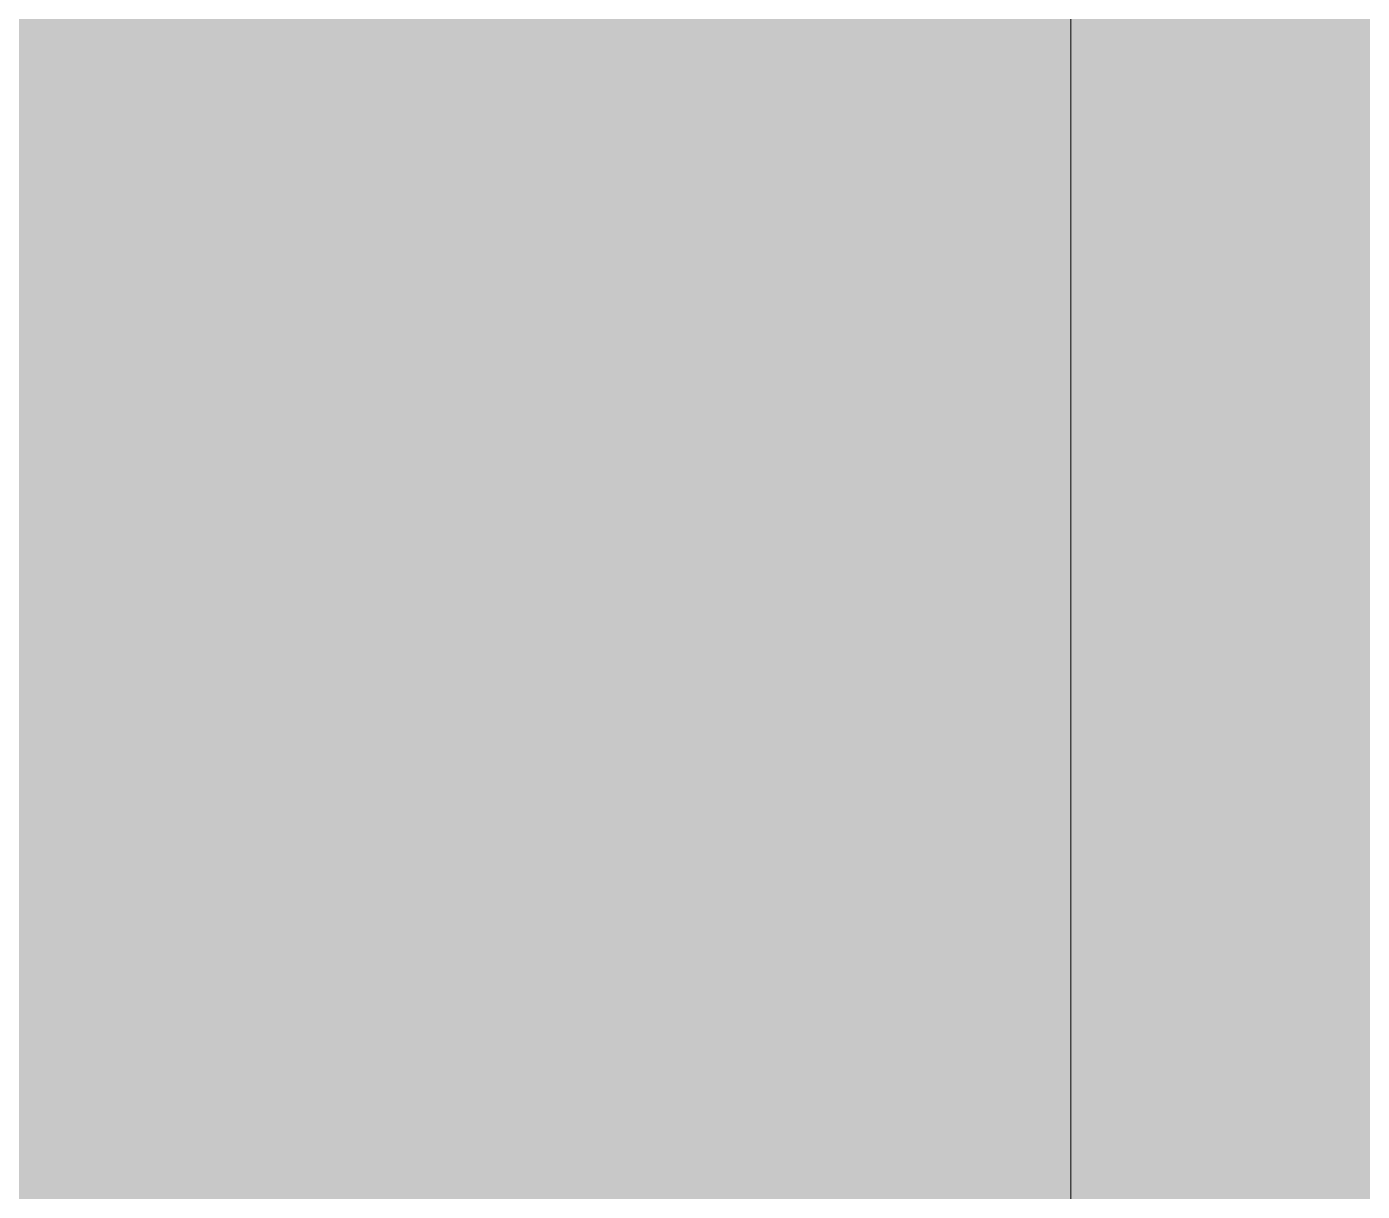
# Model space of a CAD drawing. Header units: millimetres. Extents: x 81773 to 282675, y -8553 to 29000.
# Drawn here: x 110709.35 to 110710.182, y 519.844 to 520.569 of the extents above; entities that cross this region are included whole.
import ezdxf

# ---------------------------------------------------------------- set-up
doc = ezdxf.new("R2010")
doc.units = ezdxf.units.MM
doc.layers.add('Знаки', color=7, linetype='Continuous', lineweight=9)
doc.layers.add('Оси', color=7, linetype='Continuous', lineweight=9)

# ---------------------------------------------------------------- blocks, each defined once
blk = doc.blocks.new('Зашивка без перфорации М3 - М3_16-30991357-План раскладки напольных покрытий 3 этажа в осях 23-33')
at = {"layer": 'Знаки'}
blk.add_hatch(color=256, dxfattribs=at).paths.add_polyline_path([(291.08746, 171.35897), (-430, 171.35897), (-430, -179.93543), (510.24112, -179.93543), (510.24112, 171.35897), (450.24291, 171.35897)])

msp = doc.modelspace()

# ---------------------------------------------------------------- linework, layer by layer
at = {"layer": 'Оси'}
msp.add_line((110709.99997, -1906.25859), (110709.99997, 593.74141), dxfattribs=at)

# ---------------------------------------------------------------- block references
at = {"layer": 'Знаки', "rotation": 180}
msp.add_blockref('Зашивка без перфорации М3 - М3_16-30991357-План раскладки напольных покрытий 3 этажа в осях 23-33', (111218.75888, 341.35898), dxfattribs=at)

doc.saveas('drawing.dxf')
